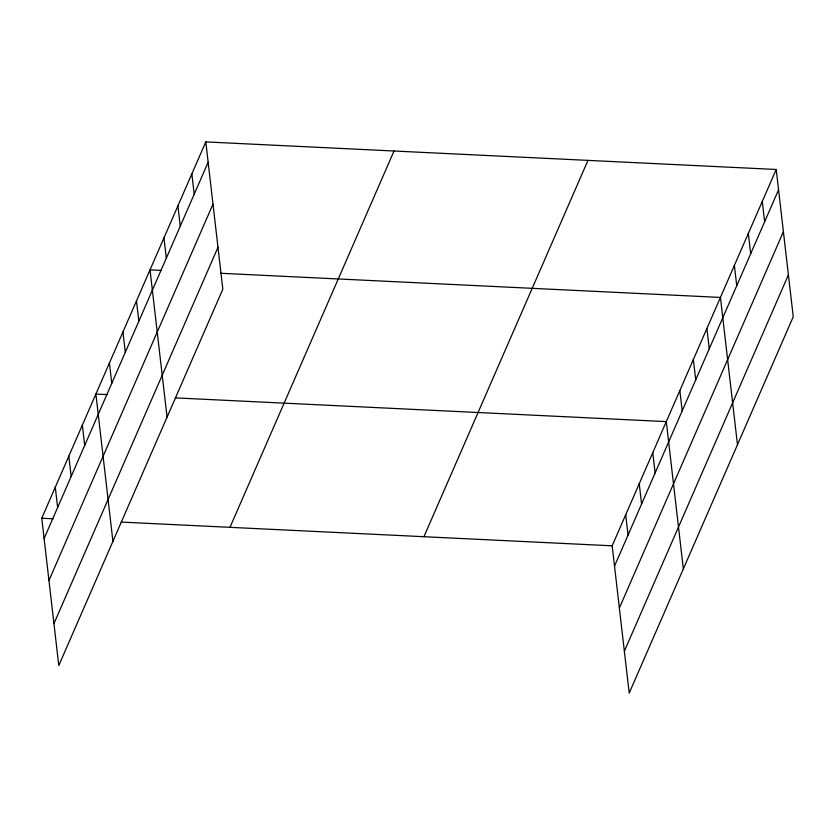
<?xml version="1.0" encoding="UTF-8"?>
<svg xmlns="http://www.w3.org/2000/svg" width="835" height="835" viewBox="0 0 835 835"><rect width="100%" height="100%" fill="white"/><g stroke="black" fill="none" stroke-linecap="round" stroke-linejoin="round"><path stroke-width="1.25" d="M205.796 141.908L222.83 289.192L58.794 665.526L41.75 518.243L205.796 141.908L776.206 169.474L793.25 316.757L629.204 693.092L612.17 545.808L776.206 169.474M44.098 538.554L208.145 162.23M48.952 580.45L212.988 204.126M53.941 623.62L217.987 247.296M229.99 527.334L394.026 151.01M423.93 536.707L587.976 160.383M614.518 566.12L778.564 189.796M619.361 608.026L783.407 231.692M624.361 651.185L788.407 274.861M161.541 270.415L150.018 269.862L167.063 417.145M220.45 273.264L720.438 297.427L737.472 444.711M107.412 394.611L95.889 394.047L112.923 541.33M175.277 397.888L666.299 421.612L683.343 568.896M41.75 518.243L53.273 518.796M121.138 522.073L612.17 545.808M762.261 201.465L764.62 221.786M748.317 233.456L750.675 253.767M734.382 265.436L736.731 285.758M706.901 328.479L709.249 348.79M693.363 359.52L695.722 379.841M679.836 390.571L682.185 410.883M652.761 452.664L655.12 472.986M639.234 483.715L641.583 504.027M625.697 514.757L628.045 535.078M191.852 173.899L194.2 194.211M177.907 205.89L180.256 226.201M163.963 237.871L166.311 258.192M136.481 300.913L138.84 321.224M122.954 331.954L125.302 352.276M109.416 363.006L111.765 383.317M82.352 425.098L84.7 445.41M68.814 456.15L71.163 476.461M55.287 487.191L57.636 507.513"/></g></svg>
